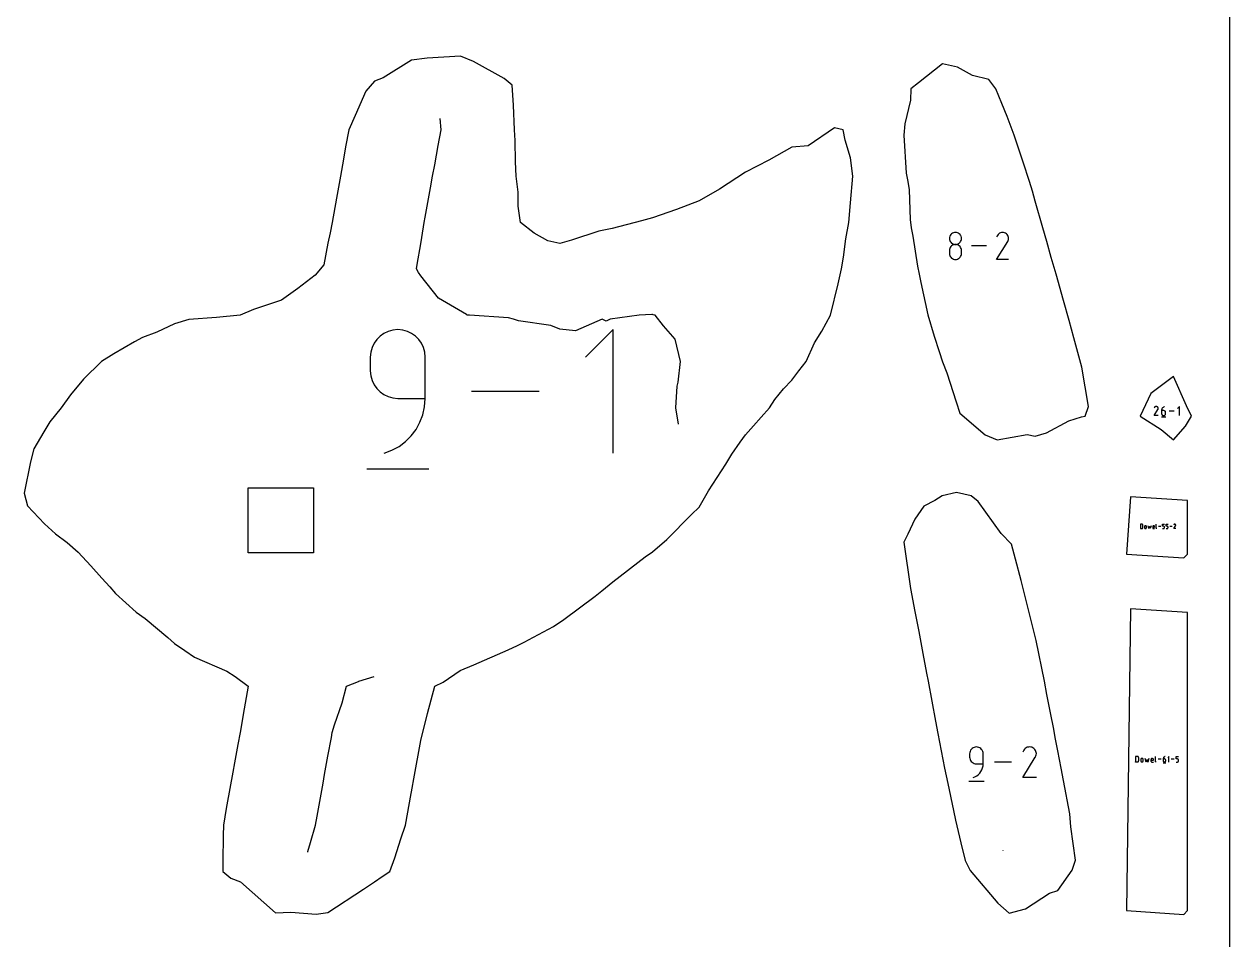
# Model space of a CAD drawing. Extents: x 0 to 12, y 0 to 12.
# Drawn here: x 9.042 to 12, y 7.379 to 9.626 of the extents above; entities that cross this region are included whole.
import ezdxf

# ---------------------------------------------------------------- set-up
doc = ezdxf.new("R2010")
doc.units = 0

msp = doc.modelspace()

# ---------------------------------------------------------------- linework, layer by layer
at = {"layer": 'annotation', "color": 1}
for p, q in [((10.064823, 9.367022), (10.062939, 9.394598)), ((10.057918, 9.328768), (10.064823, 9.367022)), ((10.049285, 9.280966), (10.057918, 9.328768)), ((10.04428, 9.253243), (10.049285, 9.280966)), ((10.039133, 9.224708), (10.04428, 9.253243)), ((10.026106, 9.15251), (10.039133, 9.224708)), ((10.023752, 9.13946), (10.026106, 9.15251)), ((10.015126, 9.087072), (10.022144, 9.129115)), ((10.022144, 9.129115), (10.023752, 9.13946)), ((11.317246, 9.111668), (11.315466, 9.10989)), ((11.319306, 9.113125), (11.317246, 9.111668)), ((11.321605, 9.114217), (11.319306, 9.113125)), ((11.3241, 9.114904), (11.321605, 9.114217)), ((11.326749, 9.115142), (11.3241, 9.114904)), ((11.329399, 9.114904), (11.326749, 9.115142)), ((11.326749, 9.115142), (11.326749, 9.115142)), ((11.331894, 9.114217), (11.329399, 9.114904)), ((11.334193, 9.113125), (11.331894, 9.114217)), ((11.336253, 9.111668), (11.334193, 9.113125)), ((11.338032, 9.10989), (11.336253, 9.111668)), ((11.433054, 9.111835), (11.431209, 9.110015)), ((11.43515, 9.11328), (11.433054, 9.111835)), ((11.437441, 9.114337), (11.43515, 9.11328)), ((11.439872, 9.114988), (11.437441, 9.114337)), ((11.442385, 9.115222), (11.439872, 9.114988)), ((11.444924, 9.115022), (11.442385, 9.115222)), ((11.447434, 9.114374), (11.444924, 9.115022)), ((11.449859, 9.113264), (11.447434, 9.114374)), ((11.452027, 9.111724), (11.449859, 9.113264)), ((11.449859, 9.113264), (11.449859, 9.113264)), ((11.45384, 9.109877), (11.452027, 9.111724)), ((10.006679, 9.036138), (10.015126, 9.087072)), ((11.31223, 9.103048), (11.311992, 9.100406)), ((11.311992, 9.100406), (11.311992, 9.100406)), ((11.311992, 9.100406), (11.31223, 9.097751)), ((11.312917, 9.105538), (11.31223, 9.103048)), ((11.31223, 9.097751), (11.312917, 9.095251)), ((11.314009, 9.107833), (11.312917, 9.105538)), ((11.312917, 9.095251), (11.31401, 9.092949)), ((11.315466, 9.10989), (11.314009, 9.107833)), ((11.31401, 9.092949), (11.315468, 9.090887)), ((11.317246, 9.08215), (11.315466, 9.080369)), ((11.315468, 9.090887), (11.317248, 9.089105)), ((11.319306, 9.083609), (11.317246, 9.08215)), ((11.317248, 9.089105), (11.319308, 9.087646)), ((11.321605, 9.084702), (11.319306, 9.083609)), ((11.319308, 9.087646), (11.321606, 9.086553)), ((11.3241, 9.085389), (11.321605, 9.084702)), ((11.321606, 9.086553), (11.324101, 9.085866)), ((11.326749, 9.085627), (11.3241, 9.085389)), ((11.324101, 9.085866), (11.326749, 9.085627)), ((11.326749, 9.085627), (11.329398, 9.085866)), ((11.329399, 9.085389), (11.326749, 9.085627)), ((11.326749, 9.085627), (11.326749, 9.085627)), ((11.326749, 9.085627), (11.326749, 9.085627)), ((11.329398, 9.085866), (11.331893, 9.086553)), ((11.331894, 9.084703), (11.329399, 9.085389)), ((11.331893, 9.086553), (11.334191, 9.087646)), ((11.334193, 9.083609), (11.331894, 9.084703)), ((11.334191, 9.087646), (11.336251, 9.089105)), ((11.336253, 9.082151), (11.334193, 9.083609)), ((11.336251, 9.089105), (11.338031, 9.090887)), ((11.338032, 9.080371), (11.336253, 9.082151)), ((11.338031, 9.090887), (11.339489, 9.092949)), ((11.33949, 9.107833), (11.338032, 9.10989)), ((11.339489, 9.092949), (11.340582, 9.095251)), ((11.340582, 9.105538), (11.33949, 9.107833)), ((11.341269, 9.103048), (11.340582, 9.105538)), ((11.340582, 9.095251), (11.341269, 9.097751)), ((11.341507, 9.100406), (11.341269, 9.103048)), ((11.341269, 9.097751), (11.341507, 9.100406)), ((11.341507, 9.100406), (11.341507, 9.100406)), ((11.402771, 9.081995), (11.366434, 9.081995)), ((11.427691, 9.048767), (11.454964, 9.092672)), ((11.429671, 9.107834), (11.427733, 9.104116)), ((11.431209, 9.110015), (11.429671, 9.107834)), ((11.455282, 9.107777), (11.45384, 9.109877)), ((11.454964, 9.092672), (11.454997, 9.092712)), ((11.454964, 9.092672), (11.454964, 9.092672)), ((11.454997, 9.092712), (11.455028, 9.092753)), ((11.455028, 9.092753), (11.455058, 9.092794)), ((11.455058, 9.092794), (11.455087, 9.092837)), ((11.455087, 9.092837), (11.455116, 9.092881)), ((11.455116, 9.092881), (11.455144, 9.092926)), ((11.455144, 9.092926), (11.455171, 9.092974)), ((11.455171, 9.092974), (11.455199, 9.093024)), ((11.455199, 9.093024), (11.455227, 9.093076)), ((11.455227, 9.093076), (11.456353, 9.095494)), ((11.455227, 9.093076), (11.455227, 9.093076)), ((11.456336, 9.105484), (11.455282, 9.107777)), ((11.456986, 9.103052), (11.456336, 9.105484)), ((11.456353, 9.095494), (11.45701, 9.098)), ((11.457216, 9.100538), (11.456986, 9.103052)), ((11.45701, 9.098), (11.457216, 9.100538)), ((11.31223, 9.073507), (11.311992, 9.070853)), ((11.311992, 9.070853), (11.311992, 9.063502)), ((11.311992, 9.063502), (11.311992, 9.063502)), ((11.311992, 9.063502), (11.31223, 9.060848)), ((11.312917, 9.076005), (11.31223, 9.073507)), ((11.31223, 9.060848), (11.312917, 9.058353)), ((11.314009, 9.078307), (11.312917, 9.076005)), ((11.312917, 9.058353), (11.31401, 9.056056)), ((11.315466, 9.080369), (11.314009, 9.078307)), ((11.31401, 9.056056), (11.315468, 9.054)), ((11.315468, 9.054), (11.317248, 9.052225)), ((11.317248, 9.052225), (11.319308, 9.050773)), ((11.334191, 9.050773), (11.336251, 9.052225)), ((11.336251, 9.052225), (11.338031, 9.054)), ((11.338031, 9.054), (11.339489, 9.056056)), ((11.33949, 9.078308), (11.338032, 9.080371)), ((11.339489, 9.056056), (11.340582, 9.058353)), ((11.340582, 9.076007), (11.33949, 9.078308)), ((11.341269, 9.073508), (11.340582, 9.076007)), ((11.340582, 9.058353), (11.341269, 9.060848)), ((11.341507, 9.070853), (11.341269, 9.073508)), ((11.341269, 9.060848), (11.341507, 9.063502)), ((11.341507, 9.063502), (11.341507, 9.070853)), ((11.341507, 9.070853), (11.341507, 9.070853)), ((10.004884, 9.02568), (10.006679, 9.036138)), ((10.00985, 9.017121), (10.004884, 9.02568)), ((11.319308, 9.050773), (11.321606, 9.049685)), ((11.321606, 9.049685), (11.324101, 9.049002)), ((11.324101, 9.049002), (11.326749, 9.048765)), ((11.326749, 9.048765), (11.329398, 9.049002)), ((11.326749, 9.048765), (11.326749, 9.048765)), ((11.329398, 9.049002), (11.331893, 9.049685)), ((11.331893, 9.049685), (11.334191, 9.050773)), ((11.457206, 9.048767), (11.427691, 9.048767)), ((10.015128, 9.008631), (10.00985, 9.017121)), ((10.058421, 8.954049), (10.015128, 9.008631)), ((10.12745, 8.913443), (10.058421, 8.954049)), ((10.128908, 8.912361), (10.12745, 8.913443)), ((10.129701, 8.912283), (10.128908, 8.912361)), ((10.134408, 8.9119), (10.129701, 8.912283)), ((10.230631, 8.90518), (10.134408, 8.9119)), ((10.242688, 8.902271), (10.230631, 8.90518)), ((10.55097, 8.911903), (10.479584, 8.902565)), ((10.582387, 8.913297), (10.55097, 8.911903)), ((10.584029, 8.913286), (10.582387, 8.913297)), ((10.585513, 8.913147), (10.584029, 8.913286)), ((10.590383, 8.911903), (10.585513, 8.913147)), ((10.610283, 8.885647), (10.590383, 8.911903)), ((9.946705, 8.875435), (9.935318, 8.872299)), ((9.958795, 8.876523), (9.946705, 8.875435)), ((9.97091, 8.875435), (9.958795, 8.876523)), ((9.958795, 8.876523), (9.958795, 8.876523)), ((9.982309, 8.872299), (9.97091, 8.875435)), ((10.255155, 8.898324), (10.242688, 8.902271)), ((10.334005, 8.88686), (10.255155, 8.898324)), ((10.356467, 8.877968), (10.334005, 8.88686)), ((10.394718, 8.873653), (10.356467, 8.877968)), ((10.460368, 8.902022), (10.394718, 8.873653)), ((10.48699, 8.876523), (10.419554, 8.809067)), ((10.470249, 8.897356), (10.460368, 8.902022)), ((10.479584, 8.902565), (10.470249, 8.897356)), ((10.48699, 8.57318), (10.48699, 8.876523)), ((10.639057, 8.853151), (10.610283, 8.885647)), ((9.907299, 8.852517), (9.900646, 8.843101)), ((9.915423, 8.860649), (9.907299, 8.852517)), ((9.924827, 8.867307), (9.915423, 8.860649)), ((9.935318, 8.872299), (9.924827, 8.867307)), ((9.992804, 8.867307), (9.982309, 8.872299)), ((10.002205, 8.860649), (9.992804, 8.867307)), ((10.010322, 8.852517), (10.002205, 8.860649)), ((10.016965, 8.843101), (10.010322, 8.852517)), ((10.651976, 8.79812), (10.639057, 8.853151)), ((9.892521, 8.821185), (9.891434, 8.809067)), ((9.895656, 8.832594), (9.892521, 8.821185)), ((9.900646, 8.843101), (9.895656, 8.832594)), ((10.021944, 8.832594), (10.016965, 8.843101)), ((10.025071, 8.821185), (10.021944, 8.832594)), ((10.026155, 8.809067), (10.025071, 8.821185)), ((9.891434, 8.809067), (9.891434, 8.775339)), ((10.026155, 8.707902), (10.026155, 8.809067)), ((10.026155, 8.809067), (10.026155, 8.809067)), ((10.646973, 8.747286), (10.651976, 8.79812)), ((9.891434, 8.775339), (9.891434, 8.775339)), ((9.891434, 8.775339), (9.892521, 8.763221)), ((9.892521, 8.763221), (9.895656, 8.751814)), ((9.895656, 8.751814), (9.900646, 8.741309)), ((9.900646, 8.741309), (9.907299, 8.731897)), ((9.907299, 8.731897), (9.915423, 8.723767)), ((10.640819, 8.68434), (10.644505, 8.737645)), ((10.644505, 8.737645), (10.646973, 8.747286)), ((9.915423, 8.723767), (9.924827, 8.717113)), ((9.924827, 8.717113), (9.935318, 8.712123)), ((9.935318, 8.712123), (9.946705, 8.708989)), ((9.946705, 8.708989), (9.958795, 8.707902)), ((9.958795, 8.707902), (10.026155, 8.707902)), ((10.024664, 8.687449), (10.026155, 8.707902)), ((10.305819, 8.724851), (10.139957, 8.724851)), ((10.013281, 8.649174), (10.020312, 8.667791)), ((10.020312, 8.667791), (10.024664, 8.687449)), ((10.647394, 8.644827), (10.640819, 8.68434)), ((11.81411, 8.665469), (11.823314, 8.680287)), ((11.814778, 8.685404), (11.814124, 8.684149)), ((11.815297, 8.68614), (11.814778, 8.685404)), ((11.81592, 8.686754), (11.815297, 8.68614)), ((11.816627, 8.687242), (11.81592, 8.686754)), ((11.817401, 8.687598), (11.816627, 8.687242)), ((11.818221, 8.687818), (11.817401, 8.687598)), ((11.819069, 8.687897), (11.818221, 8.687818)), ((11.819926, 8.687829), (11.819069, 8.687897)), ((11.820773, 8.687611), (11.819926, 8.687829)), ((11.821591, 8.687236), (11.820773, 8.687611)), ((11.822323, 8.686717), (11.821591, 8.687236)), ((11.821591, 8.687236), (11.821591, 8.687236)), ((11.822935, 8.686093), (11.822323, 8.686717)), ((11.823422, 8.685385), (11.822935, 8.686093)), ((11.823314, 8.680287), (11.823325, 8.6803)), ((11.823314, 8.680287), (11.823314, 8.680287)), ((11.823325, 8.6803), (11.823336, 8.680314)), ((11.823336, 8.680314), (11.823346, 8.680328)), ((11.823346, 8.680328), (11.823356, 8.680342)), ((11.823356, 8.680342), (11.823366, 8.680357)), ((11.823366, 8.680357), (11.823375, 8.680372)), ((11.823375, 8.680372), (11.823384, 8.680389)), ((11.823384, 8.680389), (11.823394, 8.680405)), ((11.823394, 8.680405), (11.823403, 8.680423)), ((11.823403, 8.680423), (11.823783, 8.681239)), ((11.823403, 8.680423), (11.823403, 8.680423)), ((11.823777, 8.68461), (11.823422, 8.685385)), ((11.823997, 8.68379), (11.823777, 8.68461)), ((11.823783, 8.681239), (11.824005, 8.682085)), ((11.824074, 8.682941), (11.823997, 8.68379)), ((11.824005, 8.682085), (11.824074, 8.682941)), ((11.832593, 8.679426), (11.832483, 8.67791)), ((11.832483, 8.67791), (11.832483, 8.670456)), ((11.837464, 8.67791), (11.832483, 8.67791)), ((11.832483, 8.670456), (11.832483, 8.670456)), ((11.832483, 8.670456), (11.832564, 8.66956)), ((11.832564, 8.66956), (11.832795, 8.668716)), ((11.832915, 8.680882), (11.832593, 8.679426)), ((11.832795, 8.668716), (11.833164, 8.667939)), ((11.833435, 8.682261), (11.832915, 8.680882)), ((11.833164, 8.667939), (11.833656, 8.667244)), ((11.83414, 8.683545), (11.833435, 8.682261)), ((11.833656, 8.667244), (11.834257, 8.666643)), ((11.835016, 8.684715), (11.83414, 8.683545)), ((11.834257, 8.666643), (11.834952, 8.66615)), ((11.83605, 8.685753), (11.835016, 8.684715)), ((11.837228, 8.686642), (11.83605, 8.685753)), ((11.838538, 8.687362), (11.837228, 8.686642)), ((11.838359, 8.67783), (11.837464, 8.67791)), ((11.839202, 8.677599), (11.838359, 8.67783)), ((11.839964, 8.687897), (11.838538, 8.687362)), ((11.839978, 8.677232), (11.839202, 8.677599)), ((11.839964, 8.687897), (11.839964, 8.687897)), ((11.840673, 8.676742), (11.839978, 8.677232)), ((11.839978, 8.66615), (11.840673, 8.666643)), ((11.841273, 8.676143), (11.840673, 8.676742)), ((11.840673, 8.666643), (11.841273, 8.667244)), ((11.841764, 8.675449), (11.841273, 8.676143)), ((11.841273, 8.667244), (11.841764, 8.667939)), ((11.842133, 8.674674), (11.841764, 8.675449)), ((11.841764, 8.667939), (11.842133, 8.668716)), ((11.842364, 8.673832), (11.842133, 8.674674)), ((11.842133, 8.668716), (11.842364, 8.66956)), ((11.842444, 8.672937), (11.842364, 8.673832)), ((11.842364, 8.66956), (11.842444, 8.670456)), ((11.842444, 8.670456), (11.842444, 8.672937)), ((11.842444, 8.672937), (11.842444, 8.672937)), ((11.86312, 8.676683), (11.850857, 8.676683)), ((11.876515, 8.687897), (11.871529, 8.68291)), ((11.876515, 8.665469), (11.876515, 8.687897)), ((10.003755, 8.631845), (10.013281, 8.649174)), ((11.824071, 8.665469), (11.81411, 8.665469)), ((11.831859, 8.662666), (11.843073, 8.662666)), ((11.834952, 8.66615), (11.835728, 8.665782)), ((11.835728, 8.665782), (11.83657, 8.66555)), ((11.83657, 8.66555), (11.837464, 8.665469)), ((11.837464, 8.665469), (11.838359, 8.66555)), ((11.837464, 8.665469), (11.837464, 8.665469)), ((11.838359, 8.66555), (11.839202, 8.665782)), ((11.839202, 8.665782), (11.839978, 8.66615)), ((9.977947, 8.602042), (9.991916, 8.616052)), ((9.991916, 8.616052), (10.003755, 8.631845)), ((9.925086, 8.57318), (9.944349, 8.580359)), ((9.944349, 8.580359), (9.96203, 8.590061)), ((9.96203, 8.590061), (9.977947, 8.602042)), ((9.925086, 8.57318), (9.925086, 8.57318)), ((9.883016, 8.535262), (10.034687, 8.535262)), ((11.784036, 8.399025), (11.780433, 8.399025)), ((11.780433, 8.399025), (11.780433, 8.388224)), ((11.780433, 8.388231), (11.784036, 8.388231)), ((11.780433, 8.388224), (11.780433, 8.388231)), ((11.784465, 8.398986), (11.784036, 8.399025)), ((11.784036, 8.388231), (11.784465, 8.388269)), ((11.784036, 8.388231), (11.784036, 8.388231)), ((11.78487, 8.398874), (11.784465, 8.398986)), ((11.784465, 8.388269), (11.78487, 8.388381)), ((11.785243, 8.398697), (11.78487, 8.398874)), ((11.78487, 8.388381), (11.785243, 8.388559)), ((11.785577, 8.39846), (11.785243, 8.398697)), ((11.785243, 8.388559), (11.785577, 8.388795)), ((11.785866, 8.39817), (11.785577, 8.39846)), ((11.785577, 8.388795), (11.785866, 8.389085)), ((11.786103, 8.397835), (11.785866, 8.39817)), ((11.785866, 8.389085), (11.786103, 8.38942)), ((11.78628, 8.397461), (11.786103, 8.397835)), ((11.786103, 8.38942), (11.78628, 8.389794)), ((11.786392, 8.397054), (11.78628, 8.397461)), ((11.78628, 8.389794), (11.786392, 8.3902)), ((11.786431, 8.396623), (11.786392, 8.397054)), ((11.786392, 8.3902), (11.786431, 8.390632)), ((11.786431, 8.390632), (11.786431, 8.396623)), ((11.786431, 8.396623), (11.786431, 8.396623)), ((11.79052, 8.393452), (11.790481, 8.393021)), ((11.790481, 8.393021), (11.790481, 8.390626)), ((11.790481, 8.390626), (11.790481, 8.390626)), ((11.790481, 8.390626), (11.79052, 8.390194)), ((11.790631, 8.393858), (11.79052, 8.393452)), ((11.79052, 8.390194), (11.790631, 8.389788)), ((11.790809, 8.394231), (11.790631, 8.393858)), ((11.790631, 8.389788), (11.790809, 8.389414)), ((11.791046, 8.394565), (11.790809, 8.394231)), ((11.790809, 8.389414), (11.791046, 8.389079)), ((11.791335, 8.394854), (11.791046, 8.394565)), ((11.791046, 8.389079), (11.791335, 8.388789)), ((11.791671, 8.39509), (11.791335, 8.394854)), ((11.791335, 8.388789), (11.791671, 8.388552)), ((11.792045, 8.395266), (11.791671, 8.39509)), ((11.791671, 8.388552), (11.792045, 8.388374)), ((11.792451, 8.395377), (11.792045, 8.395266)), ((11.792045, 8.388374), (11.792451, 8.388263)), ((11.792883, 8.395416), (11.792451, 8.395377)), ((11.792451, 8.388263), (11.792883, 8.388224)), ((11.793314, 8.395377), (11.792883, 8.395416)), ((11.792883, 8.395416), (11.792883, 8.395416)), ((11.792883, 8.388224), (11.793314, 8.388263)), ((11.792883, 8.388224), (11.792883, 8.388224)), ((11.79372, 8.395266), (11.793314, 8.395377)), ((11.793314, 8.388263), (11.79372, 8.388374)), ((11.794094, 8.39509), (11.79372, 8.395266)), ((11.79372, 8.388374), (11.794094, 8.388552)), ((11.794429, 8.394854), (11.794094, 8.39509)), ((11.794094, 8.388552), (11.79443, 8.388789)), ((11.794719, 8.394565), (11.794429, 8.394854)), ((11.79443, 8.388789), (11.794719, 8.389079)), ((11.794956, 8.394231), (11.794719, 8.394565)), ((11.794719, 8.389079), (11.794956, 8.389414)), ((11.795134, 8.393858), (11.794956, 8.394231)), ((11.794956, 8.389414), (11.795134, 8.389788)), ((11.795245, 8.393452), (11.795134, 8.393858)), ((11.795134, 8.389788), (11.795245, 8.390194)), ((11.795284, 8.393021), (11.795245, 8.393452)), ((11.795245, 8.390194), (11.795284, 8.390626)), ((11.795284, 8.390626), (11.795284, 8.393021)), ((11.795284, 8.393021), (11.795284, 8.393021)), ((11.801139, 8.388224), (11.799334, 8.395416)), ((11.802937, 8.393021), (11.801139, 8.388224)), ((11.804735, 8.388224), (11.802937, 8.393021)), ((11.806539, 8.395416), (11.804735, 8.388224)), ((11.810629, 8.39346), (11.81059, 8.39303)), ((11.81059, 8.39303), (11.81059, 8.390031)), ((11.81059, 8.391826), (11.815387, 8.391826)), ((11.81059, 8.390031), (11.81059, 8.390031)), ((11.81059, 8.390031), (11.810619, 8.389706)), ((11.810619, 8.389706), (11.810703, 8.3894)), ((11.81074, 8.393866), (11.810629, 8.39346)), ((11.810703, 8.3894), (11.810836, 8.389118)), ((11.810918, 8.394239), (11.81074, 8.393866)), ((11.810836, 8.389118), (11.811014, 8.388866)), ((11.811155, 8.394574), (11.810918, 8.394239)), ((11.811014, 8.388866), (11.811231, 8.388648)), ((11.811444, 8.394864), (11.811155, 8.394574)), ((11.811231, 8.388648), (11.811482, 8.38847)), ((11.811779, 8.3951), (11.811444, 8.394864)), ((11.811482, 8.38847), (11.811763, 8.388336)), ((11.811763, 8.388336), (11.812067, 8.388253)), ((11.812153, 8.395278), (11.811779, 8.3951)), ((11.812067, 8.388253), (11.812391, 8.388223)), ((11.812558, 8.39539), (11.812153, 8.395278)), ((11.812391, 8.388223), (11.815386, 8.388223)), ((11.812989, 8.395428), (11.812558, 8.39539)), ((11.81342, 8.39539), (11.812989, 8.395428)), ((11.812989, 8.395428), (11.812989, 8.395428)), ((11.813826, 8.395278), (11.81342, 8.39539)), ((11.8142, 8.3951), (11.813826, 8.395278)), ((11.814534, 8.394864), (11.8142, 8.3951)), ((11.814823, 8.394574), (11.814534, 8.394864)), ((11.81506, 8.394239), (11.814823, 8.394574)), ((11.815237, 8.393866), (11.81506, 8.394239)), ((11.815348, 8.39346), (11.815237, 8.393866)), ((11.815387, 8.39303), (11.815348, 8.39346)), ((11.815387, 8.391826), (11.815387, 8.39303)), ((11.815387, 8.39303), (11.815387, 8.39303)), ((11.819437, 8.38943), (11.819437, 8.399033)), ((11.819457, 8.389212), (11.819437, 8.38943)), ((11.819512, 8.389007), (11.819457, 8.389212)), ((11.819602, 8.388819), (11.819512, 8.389007)), ((11.81972, 8.38865), (11.819602, 8.388819)), ((11.819866, 8.388505), (11.81972, 8.38865)), ((11.820034, 8.388386), (11.819866, 8.388505)), ((11.820223, 8.388297), (11.820034, 8.388386)), ((11.820427, 8.388241), (11.820223, 8.388297)), ((11.820645, 8.388222), (11.820427, 8.388241)), ((11.820645, 8.388222), (11.820645, 8.388222)), ((11.830602, 8.393624), (11.824697, 8.393624)), ((11.834652, 8.394215), (11.834652, 8.399025)), ((11.834652, 8.399025), (11.839449, 8.399025)), ((11.83705, 8.394215), (11.834652, 8.394215)), ((11.834652, 8.388224), (11.83705, 8.388224)), ((11.837481, 8.394176), (11.83705, 8.394215)), ((11.83705, 8.388224), (11.837481, 8.388262)), ((11.83705, 8.388224), (11.83705, 8.388224)), ((11.837887, 8.394065), (11.837481, 8.394176)), ((11.837481, 8.388262), (11.837886, 8.388374)), ((11.837886, 8.388374), (11.83826, 8.388552)), ((11.83826, 8.393889), (11.837887, 8.394065)), ((11.838595, 8.393653), (11.83826, 8.393889)), ((11.83826, 8.388552), (11.838595, 8.388789)), ((11.838884, 8.393364), (11.838595, 8.393653)), ((11.838595, 8.388789), (11.838884, 8.389078)), ((11.839121, 8.39303), (11.838884, 8.393364)), ((11.838884, 8.389078), (11.839121, 8.389413)), ((11.839299, 8.392657), (11.839121, 8.39303)), ((11.839121, 8.389413), (11.839299, 8.389787)), ((11.83941, 8.392251), (11.839299, 8.392657)), ((11.839299, 8.389787), (11.83941, 8.390194)), ((11.839449, 8.39182), (11.83941, 8.392251)), ((11.83941, 8.390194), (11.839449, 8.390625)), ((11.839449, 8.390625), (11.839449, 8.39182)), ((11.839449, 8.39182), (11.839449, 8.39182)), ((11.843499, 8.394215), (11.843499, 8.399025)), ((11.843499, 8.399025), (11.848296, 8.399025)), ((11.845898, 8.394215), (11.843499, 8.394215)), ((11.843499, 8.388224), (11.845898, 8.388224)), ((11.846328, 8.394176), (11.845898, 8.394215)), ((11.845898, 8.388224), (11.846328, 8.388262)), ((11.845898, 8.388224), (11.845898, 8.388224)), ((11.846734, 8.394065), (11.846328, 8.394176)), ((11.846328, 8.388262), (11.846734, 8.388374)), ((11.847108, 8.393889), (11.846734, 8.394065)), ((11.846734, 8.388374), (11.847107, 8.388552)), ((11.847107, 8.388552), (11.847442, 8.388789)), ((11.847442, 8.393653), (11.847108, 8.393889)), ((11.847732, 8.393364), (11.847442, 8.393653)), ((11.847442, 8.388789), (11.847731, 8.389078)), ((11.847731, 8.389078), (11.847968, 8.389413)), ((11.847968, 8.39303), (11.847732, 8.393364)), ((11.848146, 8.392657), (11.847968, 8.39303)), ((11.847968, 8.389413), (11.848146, 8.389787)), ((11.848258, 8.392251), (11.848146, 8.392657)), ((11.848146, 8.389787), (11.848258, 8.390194)), ((11.848296, 8.39182), (11.848258, 8.392251)), ((11.848258, 8.390194), (11.848296, 8.390625)), ((11.848296, 8.390625), (11.848296, 8.39182)), ((11.848296, 8.39182), (11.848296, 8.39182)), ((11.858254, 8.393624), (11.852348, 8.393624)), ((11.862304, 8.388224), (11.866736, 8.39536)), ((11.867101, 8.388224), (11.862304, 8.388224)), ((11.862626, 8.397824), (11.862311, 8.39722)), ((11.862875, 8.398178), (11.862626, 8.397824)), ((11.863175, 8.398474), (11.862875, 8.398178)), ((11.863516, 8.398709), (11.863175, 8.398474)), ((11.863888, 8.398881), (11.863516, 8.398709)), ((11.864283, 8.398987), (11.863888, 8.398881)), ((11.864692, 8.399025), (11.864283, 8.398987)), ((11.865105, 8.398992), (11.864692, 8.399025)), ((11.865513, 8.398887), (11.865105, 8.398992)), ((11.865907, 8.398706), (11.865513, 8.398887)), ((11.866259, 8.398456), (11.865907, 8.398706)), ((11.865907, 8.398706), (11.865907, 8.398706)), ((11.866554, 8.398156), (11.866259, 8.398456)), ((11.866788, 8.397815), (11.866554, 8.398156)), ((11.866736, 8.39536), (11.866742, 8.395366)), ((11.866736, 8.39536), (11.866736, 8.39536)), ((11.866742, 8.395366), (11.866747, 8.395373)), ((11.866747, 8.395373), (11.866752, 8.39538)), ((11.866752, 8.39538), (11.866756, 8.395386)), ((11.866756, 8.395386), (11.866761, 8.395394)), ((11.866761, 8.395394), (11.866766, 8.395401)), ((11.866766, 8.395401), (11.86677, 8.395409)), ((11.86677, 8.395409), (11.866775, 8.395417)), ((11.866775, 8.395417), (11.866779, 8.395425)), ((11.866779, 8.395425), (11.866962, 8.395818)), ((11.866779, 8.395425), (11.866779, 8.395425)), ((11.866959, 8.397442), (11.866788, 8.397815)), ((11.867065, 8.397047), (11.866959, 8.397442)), ((11.866962, 8.395818), (11.867069, 8.396226)), ((11.867102, 8.396638), (11.867065, 8.397047)), ((11.867069, 8.396226), (11.867102, 8.396638)), ((9.863172, 8.013761), (9.900821, 8.02523)), ((9.822758, 7.96098), (9.833331, 8.00166)), ((9.833331, 8.00166), (9.862413, 8.013191)), ((9.862413, 8.013191), (9.863172, 8.013761)), ((9.80349, 7.906285), (9.822758, 7.96098)), ((9.798086, 7.887879), (9.80349, 7.906285)), ((9.787566, 7.829596), (9.795876, 7.87562)), ((9.795876, 7.87562), (9.798086, 7.887879)), ((11.361895, 7.838736), (11.361627, 7.835744)), ((11.362669, 7.841552), (11.361895, 7.838736)), ((11.363901, 7.844145), (11.362669, 7.841552)), ((11.365543, 7.846469), (11.363901, 7.844145)), ((11.367548, 7.848477), (11.365543, 7.846469)), ((11.369869, 7.85012), (11.367548, 7.848477)), ((11.372459, 7.851352), (11.369869, 7.85012)), ((11.37527, 7.852126), (11.372459, 7.851352)), ((11.378254, 7.852395), (11.37527, 7.852126)), ((11.381244, 7.852126), (11.378254, 7.852395)), ((11.378254, 7.852395), (11.378254, 7.852395)), ((11.384058, 7.851352), (11.381244, 7.852126)), ((11.386649, 7.85012), (11.384058, 7.851352)), ((11.388969, 7.848477), (11.386649, 7.85012)), ((11.390972, 7.846469), (11.388969, 7.848477)), ((11.392612, 7.844145), (11.390972, 7.846469)), ((11.393841, 7.841552), (11.392612, 7.844145)), ((11.394613, 7.838736), (11.393841, 7.841552)), ((11.394881, 7.835744), (11.394613, 7.838736)), ((11.494219, 7.844069), (11.492036, 7.839881)), ((11.495952, 7.846526), (11.494219, 7.844069)), ((11.498031, 7.848577), (11.495952, 7.846526)), ((11.500393, 7.850206), (11.498031, 7.848577)), ((11.502974, 7.851396), (11.500393, 7.850206)), ((11.505712, 7.85213), (11.502974, 7.851396)), ((11.508543, 7.852393), (11.505712, 7.85213)), ((11.511405, 7.852168), (11.508543, 7.852393)), ((11.514233, 7.851438), (11.511405, 7.852168)), ((11.516965, 7.850187), (11.514233, 7.851438)), ((11.519408, 7.848453), (11.516965, 7.850187)), ((11.516965, 7.850187), (11.516965, 7.850187)), ((11.521451, 7.846371), (11.519408, 7.848453)), ((11.523075, 7.844006), (11.521451, 7.846371)), ((11.524262, 7.841421), (11.523075, 7.844006)), ((11.524995, 7.838681), (11.524262, 7.841421)), ((11.525254, 7.83585), (11.524995, 7.838681)), ((9.779407, 7.784388), (9.787566, 7.829596)), ((11.361627, 7.835744), (11.361627, 7.827419)), ((11.361627, 7.827419), (11.361627, 7.827419)), ((11.361627, 7.827419), (11.361895, 7.824428)), ((11.361895, 7.824428), (11.362669, 7.821612)), ((11.362669, 7.821612), (11.363901, 7.819019)), ((11.363901, 7.819019), (11.365543, 7.816696)), ((11.365543, 7.816696), (11.367548, 7.81469)), ((11.367548, 7.81469), (11.369869, 7.813047)), ((11.369869, 7.813047), (11.372459, 7.811815)), ((11.372459, 7.811815), (11.37527, 7.811042)), ((11.37527, 7.811042), (11.378254, 7.810773)), ((11.378254, 7.810773), (11.394881, 7.810773)), ((11.394513, 7.805725), (11.394881, 7.810773)), ((11.394881, 7.810773), (11.394881, 7.835744)), ((11.394881, 7.835744), (11.394881, 7.835744)), ((11.463912, 7.814957), (11.422971, 7.814957)), ((11.491989, 7.777519), (11.522717, 7.826987)), ((11.522717, 7.826987), (11.522753, 7.827032)), ((11.522717, 7.826987), (11.522717, 7.826987)), ((11.522753, 7.827032), (11.522789, 7.827078)), ((11.522789, 7.827078), (11.522823, 7.827124)), ((11.522823, 7.827124), (11.522855, 7.827172)), ((11.522855, 7.827172), (11.522888, 7.827222)), ((11.522888, 7.827222), (11.522919, 7.827273)), ((11.522919, 7.827273), (11.52295, 7.827326)), ((11.52295, 7.827326), (11.522981, 7.827383)), ((11.522981, 7.827383), (11.523012, 7.827442)), ((11.523012, 7.827442), (11.524281, 7.830166)), ((11.523012, 7.827442), (11.523012, 7.827442)), ((11.524281, 7.830166), (11.525022, 7.83299)), ((11.525022, 7.83299), (11.525254, 7.83585)), ((11.773257, 7.828891), (11.768754, 7.828891)), ((11.768754, 7.828891), (11.768754, 7.81539)), ((11.768754, 7.815398), (11.773257, 7.815398)), ((11.768754, 7.81539), (11.768754, 7.815398)), ((11.773794, 7.828843), (11.773257, 7.828891)), ((11.773257, 7.815398), (11.773794, 7.815446)), ((11.773257, 7.815398), (11.773257, 7.815398)), ((11.774299, 7.828703), (11.773794, 7.828843)), ((11.773794, 7.815446), (11.774299, 7.815586)), ((11.774766, 7.828481), (11.774299, 7.828703)), ((11.774299, 7.815586), (11.774766, 7.815808)), ((11.775184, 7.828184), (11.774766, 7.828481)), ((11.774766, 7.815808), (11.775184, 7.816104)), ((11.775545, 7.827823), (11.775184, 7.828184)), ((11.775184, 7.816104), (11.775545, 7.816466)), ((11.775841, 7.827403), (11.775545, 7.827823)), ((11.775545, 7.816466), (11.775841, 7.816885)), ((11.776063, 7.826936), (11.775841, 7.827403)), ((11.775841, 7.816885), (11.776063, 7.817353)), ((11.776202, 7.826428), (11.776063, 7.826936)), ((11.776063, 7.817353), (11.776202, 7.81786)), ((11.776251, 7.825889), (11.776202, 7.826428)), ((11.776202, 7.81786), (11.776251, 7.8184)), ((11.776251, 7.8184), (11.776251, 7.825889)), ((11.776251, 7.825889), (11.776251, 7.825889)), ((11.781362, 7.821925), (11.781313, 7.821386)), ((11.781313, 7.821386), (11.781313, 7.818392)), ((11.781313, 7.818392), (11.781313, 7.818392)), ((11.781313, 7.818392), (11.781362, 7.817853)), ((11.781501, 7.822432), (11.781362, 7.821925)), ((11.781362, 7.817853), (11.781501, 7.817345)), ((11.781723, 7.822899), (11.781501, 7.822432)), ((11.781501, 7.817345), (11.781723, 7.816877)), ((11.782019, 7.823316), (11.781723, 7.822899)), ((11.781723, 7.816877), (11.782019, 7.816458)), ((11.782381, 7.823677), (11.782019, 7.823316)), ((11.782019, 7.816458), (11.782381, 7.816096)), ((11.7828, 7.823972), (11.782381, 7.823677)), ((11.782381, 7.816096), (11.7828, 7.8158)), ((11.783268, 7.824193), (11.7828, 7.823972)), ((11.7828, 7.8158), (11.783268, 7.815578)), ((11.783776, 7.824332), (11.783268, 7.824193)), ((11.783268, 7.815578), (11.783776, 7.815438)), ((11.784316, 7.82438), (11.783776, 7.824332)), ((11.783776, 7.815438), (11.784316, 7.81539)), ((11.784855, 7.824332), (11.784316, 7.82438)), ((11.784316, 7.82438), (11.784316, 7.82438)), ((11.784316, 7.81539), (11.784855, 7.815438)), ((11.784316, 7.81539), (11.784316, 7.81539)), ((11.785362, 7.824193), (11.784855, 7.824332)), ((11.784855, 7.815438), (11.785363, 7.815578)), ((11.78583, 7.823972), (11.785362, 7.824193)), ((11.785363, 7.815578), (11.78583, 7.8158)), ((11.786249, 7.823677), (11.78583, 7.823972)), ((11.78583, 7.8158), (11.786249, 7.816096)), ((11.786611, 7.823316), (11.786249, 7.823677)), ((11.786249, 7.816096), (11.786611, 7.816458)), ((11.786907, 7.822899), (11.786611, 7.823316)), ((11.786611, 7.816458), (11.786907, 7.816877)), ((11.787129, 7.822432), (11.786907, 7.822899)), ((11.786907, 7.816877), (11.787129, 7.817345)), ((11.787269, 7.821925), (11.787129, 7.822432)), ((11.787129, 7.817345), (11.787269, 7.817853)), ((11.787317, 7.821386), (11.787269, 7.821925)), ((11.787269, 7.817853), (11.787317, 7.818392)), ((11.787317, 7.818392), (11.787317, 7.821386)), ((11.787317, 7.821386), (11.787317, 7.821386)), ((11.794637, 7.81539), (11.79238, 7.82438)), ((11.796884, 7.821386), (11.794637, 7.81539)), ((11.799131, 7.81539), (11.796884, 7.821386)), ((11.801386, 7.82438), (11.799131, 7.81539)), ((11.806498, 7.821935), (11.80645, 7.821397)), ((11.80645, 7.821397), (11.80645, 7.817649)), ((11.80645, 7.819893), (11.812446, 7.819893)), ((11.80645, 7.817649), (11.80645, 7.817649)), ((11.80645, 7.817649), (11.806486, 7.817242)), ((11.806486, 7.817242), (11.806591, 7.816859)), ((11.806638, 7.822442), (11.806498, 7.821935)), ((11.806591, 7.816859), (11.806757, 7.816507)), ((11.80686, 7.822909), (11.806638, 7.822442)), ((11.806757, 7.816507), (11.806979, 7.816192)), ((11.807156, 7.823328), (11.80686, 7.822909)), ((11.806979, 7.816192), (11.807251, 7.81592)), ((11.807518, 7.823689), (11.807156, 7.823328)), ((11.807251, 7.81592), (11.807565, 7.815697)), ((11.807936, 7.823985), (11.807518, 7.823689)), ((11.807565, 7.815697), (11.807916, 7.81553)), ((11.807916, 7.81553), (11.808297, 7.815426)), ((11.808403, 7.824208), (11.807936, 7.823985)), ((11.808297, 7.815426), (11.808701, 7.815389)), ((11.80891, 7.824347), (11.808403, 7.824208)), ((11.808701, 7.815389), (11.812445, 7.815389)), ((11.809448, 7.824395), (11.80891, 7.824347)), ((11.809987, 7.824347), (11.809448, 7.824395)), ((11.809448, 7.824395), (11.809448, 7.824395)), ((11.810495, 7.824208), (11.809987, 7.824347)), ((11.810962, 7.823985), (11.810495, 7.824208)), ((11.81138, 7.823689), (11.810962, 7.823985)), ((11.811741, 7.823328), (11.81138, 7.823689)), ((11.812037, 7.822909), (11.811741, 7.823328)), ((11.812259, 7.822442), (11.812037, 7.822909)), ((11.812398, 7.821935), (11.812259, 7.822442)), ((11.812446, 7.821397), (11.812398, 7.821935)), ((11.812446, 7.819893), (11.812446, 7.821397)), ((11.812446, 7.821397), (11.812446, 7.821397)), ((11.817509, 7.816897), (11.817509, 7.828902)), ((11.817533, 7.816625), (11.817509, 7.816897)), ((11.817603, 7.816369), (11.817533, 7.816625)), ((11.817714, 7.816134), (11.817603, 7.816369)), ((11.817863, 7.815923), (11.817714, 7.816134)), ((11.818044, 7.815741), (11.817863, 7.815923)), ((11.818255, 7.815593), (11.818044, 7.815741)), ((11.81849, 7.815482), (11.818255, 7.815593)), ((11.818746, 7.815412), (11.81849, 7.815482)), ((11.819018, 7.815388), (11.818746, 7.815412)), ((11.819018, 7.815388), (11.819018, 7.815388)), ((11.831465, 7.82214), (11.824083, 7.82214)), ((11.836152, 7.813702), (11.842902, 7.813702)), ((11.836593, 7.823791), (11.836527, 7.822879)), ((11.836527, 7.822879), (11.836527, 7.818391)), ((11.839525, 7.822879), (11.836527, 7.822879)), ((11.836527, 7.818391), (11.836527, 7.818391)), ((11.836527, 7.818391), (11.836575, 7.817852)), ((11.836575, 7.817852), (11.836715, 7.817344)), ((11.836787, 7.824668), (11.836593, 7.823791)), ((11.836715, 7.817344), (11.836937, 7.816877)), ((11.8371, 7.825498), (11.836787, 7.824668)), ((11.836937, 7.816877), (11.837233, 7.816458)), ((11.837524, 7.826271), (11.8371, 7.825498)), ((11.837233, 7.816458), (11.837595, 7.816096)), ((11.838052, 7.826975), (11.837524, 7.826271)), ((11.837595, 7.816096), (11.838013, 7.8158)), ((11.838013, 7.8158), (11.83848, 7.815577)), ((11.838674, 7.8276), (11.838052, 7.826975)), ((11.83848, 7.815577), (11.838987, 7.815438)), ((11.839384, 7.828135), (11.838674, 7.8276)), ((11.838987, 7.815438), (11.839525, 7.81539)), ((11.840172, 7.828569), (11.839384, 7.828135)), ((11.840064, 7.82283), (11.839525, 7.822879)), ((11.839525, 7.81539), (11.840064, 7.815438)), ((11.839525, 7.81539), (11.839525, 7.81539)), ((11.840572, 7.822692), (11.840064, 7.82283)), ((11.840064, 7.815438), (11.840572, 7.815577)), ((11.841031, 7.828891), (11.840172, 7.828569)), ((11.841039, 7.822471), (11.840572, 7.822692)), ((11.840572, 7.815577), (11.841039, 7.8158)), ((11.841031, 7.828891), (11.841031, 7.828891)), ((11.841457, 7.822176), (11.841039, 7.822471)), ((11.841039, 7.8158), (11.841457, 7.816096)), ((11.841819, 7.821815), (11.841457, 7.822176)), ((11.841457, 7.816096), (11.841819, 7.816458)), ((11.842114, 7.821397), (11.841819, 7.821815)), ((11.841819, 7.816458), (11.842114, 7.816877)), ((11.842336, 7.820931), (11.842114, 7.821397)), ((11.842114, 7.816877), (11.842336, 7.817344)), ((11.842475, 7.820424), (11.842336, 7.820931)), ((11.842336, 7.817344), (11.842475, 7.817852)), ((11.842523, 7.819885), (11.842475, 7.820424)), ((11.842475, 7.817852), (11.842523, 7.818391)), ((11.842523, 7.818391), (11.842523, 7.819885)), ((11.842523, 7.819885), (11.842523, 7.819885)), ((11.850588, 7.828891), (11.847587, 7.825889)), ((11.850588, 7.81539), (11.850588, 7.828891)), ((11.863034, 7.82214), (11.855652, 7.82214)), ((11.868096, 7.822879), (11.868096, 7.828891)), ((11.868096, 7.828891), (11.874092, 7.828891)), ((11.871094, 7.822879), (11.868096, 7.822879)), ((11.868096, 7.81539), (11.871094, 7.81539)), ((11.871633, 7.82283), (11.871094, 7.822879)), ((11.871094, 7.81539), (11.871632, 7.815438)), ((11.871094, 7.81539), (11.871094, 7.81539)), ((11.871632, 7.815438), (11.872139, 7.815577)), ((11.87214, 7.822692), (11.871633, 7.82283)), ((11.872139, 7.815577), (11.872606, 7.8158)), ((11.872607, 7.822471), (11.87214, 7.822692)), ((11.872606, 7.8158), (11.873025, 7.816096)), ((11.873025, 7.822176), (11.872607, 7.822471)), ((11.873387, 7.821815), (11.873025, 7.822176)), ((11.873025, 7.816096), (11.873386, 7.816458)), ((11.873386, 7.816458), (11.873682, 7.816877)), ((11.873683, 7.821397), (11.873387, 7.821815)), ((11.873682, 7.816877), (11.873904, 7.817344)), ((11.873905, 7.820931), (11.873683, 7.821397)), ((11.873904, 7.817344), (11.874044, 7.817852)), ((11.874044, 7.820424), (11.873905, 7.820931)), ((11.874092, 7.819885), (11.874044, 7.820424)), ((11.874044, 7.817852), (11.874092, 7.818391)), ((11.874092, 7.818391), (11.874092, 7.819885)), ((11.874092, 7.819885), (11.874092, 7.819885)), ((9.777552, 7.7741), (9.779407, 7.784388)), ((11.369933, 7.777519), (11.374688, 7.779291)), ((11.374688, 7.779291), (11.379052, 7.781686)), ((11.379052, 7.781686), (11.382981, 7.784643)), ((11.382981, 7.784643), (11.386429, 7.788102)), ((11.386429, 7.788102), (11.389352, 7.792)), ((11.389352, 7.792), (11.391703, 7.796277)), ((11.391703, 7.796277), (11.393438, 7.800873)), ((11.393438, 7.800873), (11.394513, 7.805725)), ((9.760754, 7.682185), (9.775552, 7.763063)), ((9.775552, 7.763063), (9.777552, 7.7741)), ((11.359549, 7.76816), (11.396987, 7.76816)), ((11.369933, 7.777519), (11.369933, 7.777519)), ((11.525243, 7.777519), (11.491989, 7.777519)), ((9.7568, 7.660322), (9.760754, 7.682185)), ((9.744935, 7.61769), (9.7568, 7.660322)), ((9.738356, 7.595749), (9.744935, 7.61769)), ((9.737965, 7.594256), (9.738356, 7.595749)), ((11.443004, 7.598731), (11.443213, 7.598079))]:
    msp.add_line(p, q, dxfattribs=at)
at = {"layer": 'boundary', "color": 5}
for p, q in [((9.992453, 9.538235), (9.923031, 9.494382)), ((10.031156, 9.543058), (9.992453, 9.538235)), ((10.112879, 9.547616), (10.031156, 9.543058)), ((10.144335, 9.535007), (10.112879, 9.547616)), ((10.220114, 9.492868), (10.144335, 9.535007)), ((11.295005, 9.529029), (11.235811, 9.482603)), ((11.331857, 9.520478), (11.295005, 9.529029)), ((11.36834, 9.499993), (11.331857, 9.520478)), ((11.408785, 9.49069), (11.36834, 9.499993)), ((9.901347, 9.486217), (9.880763, 9.46176)), ((9.923031, 9.494382), (9.901347, 9.486217)), ((10.239044, 9.47688), (10.220114, 9.492868)), ((10.242688, 9.427701), (10.239044, 9.47688)), ((11.217545, 9.467638), (11.216192, 9.439891)), ((11.235811, 9.482603), (11.217545, 9.467638)), ((11.426049, 9.467638), (11.408785, 9.49069)), ((11.440283, 9.431795), (11.426049, 9.467638)), ((9.880763, 9.46176), (9.854281, 9.402294)), ((11.216192, 9.439891), (11.202951, 9.381605)), ((10.245252, 9.367022), (10.242688, 9.427701)), ((11.453422, 9.399439), (11.440283, 9.431795)), ((9.854281, 9.402294), (9.838415, 9.367022)), ((11.202951, 9.381605), (11.200477, 9.353858)), ((11.470894, 9.353858), (11.453422, 9.399439)), ((9.838415, 9.367022), (9.830908, 9.32529)), ((10.246389, 9.341066), (10.245252, 9.367022)), ((11.030139, 9.37148), (10.965858, 9.327296)), ((11.051445, 9.367022), (11.030139, 9.37148)), ((11.056588, 9.341172), (11.051445, 9.367022)), ((11.200477, 9.353858), (11.206219, 9.260465)), ((11.492986, 9.287503), (11.470894, 9.353858)), ((9.830908, 9.32529), (9.82545, 9.294973)), ((10.247738, 9.288654), (10.246389, 9.341066)), ((10.925368, 9.323968), (10.868804, 9.292615)), ((10.965858, 9.327296), (10.925368, 9.323968)), ((11.069375, 9.298045), (11.056588, 9.341172)), ((9.82545, 9.294973), (9.817947, 9.253242)), ((10.249418, 9.253242), (10.247738, 9.288654)), ((10.868804, 9.292615), (10.811588, 9.262666)), ((11.075477, 9.253242), (11.069375, 9.298045)), ((10.811588, 9.262666), (10.748313, 9.221237)), ((11.206219, 9.260465), (11.210245, 9.240078)), ((11.50848, 9.240078), (11.492986, 9.287503)), ((9.817947, 9.253242), (9.808248, 9.199347)), ((10.254181, 9.214258), (10.249418, 9.253242)), ((11.069672, 9.187432), (11.075477, 9.253242)), ((11.210245, 9.240078), (11.213135, 9.219887)), ((11.515448, 9.216317), (11.50848, 9.240078)), ((9.808248, 9.199347), (9.797468, 9.139462)), ((10.254513, 9.179569), (10.254181, 9.214258)), ((10.748313, 9.221237), (10.697808, 9.192328)), ((11.213135, 9.219887), (11.215486, 9.146489)), ((11.522565, 9.191815), (11.515448, 9.216317)), ((10.259562, 9.139462), (10.254513, 9.179569)), ((10.642906, 9.171228), (10.584028, 9.151204)), ((10.697808, 9.192328), (10.642906, 9.171228)), ((11.065371, 9.139462), (11.069672, 9.187432)), ((11.541255, 9.126298), (11.522565, 9.191815)), ((10.556636, 9.143667), (10.484576, 9.125133)), ((10.584028, 9.151204), (10.556636, 9.143667)), ((11.215486, 9.146489), (11.218377, 9.126298)), ((9.792535, 9.114129), (9.787567, 9.088453)), ((9.797468, 9.139462), (9.792535, 9.114129)), ((10.293688, 9.11324), (10.259562, 9.139462)), ((10.327253, 9.09485), (10.293688, 9.11324)), ((10.451917, 9.11859), (10.385094, 9.096018)), ((10.484576, 9.125133), (10.451917, 9.11859)), ((11.057895, 9.099268), (11.065371, 9.139462)), ((11.218377, 9.126298), (11.222349, 9.106107)), ((11.550733, 9.092805), (11.541255, 9.126298)), ((9.787567, 9.088453), (9.777333, 9.035916)), ((10.356468, 9.087794), (10.327253, 9.09485)), ((10.385094, 9.096018), (10.356468, 9.087794)), ((11.052485, 9.054276), (11.057895, 9.099268)), ((11.222349, 9.106107), (11.233422, 9.032709)), ((11.561922, 9.053299), (11.550733, 9.092805)), ((11.04761, 9.025681), (11.052485, 9.054276)), ((11.573454, 9.012518), (11.561922, 9.053299)), ((9.777333, 9.035916), (9.756506, 9.010392)), ((11.039148, 8.988829), (11.04761, 9.025681)), ((11.233422, 9.032709), (11.237394, 9.012518)), ((9.756506, 9.010392), (9.713552, 8.97744)), ((11.237394, 9.012518), (11.242132, 8.992432)), ((11.242132, 8.992432), (11.259164, 8.912532)), ((11.591646, 8.948112), (11.573454, 9.012518)), ((9.713552, 8.97744), (9.673787, 8.948619)), ((11.020601, 8.911901), (11.039148, 8.988829)), ((9.673787, 8.948619), (9.605228, 8.926151)), ((11.605589, 8.898738), (11.591646, 8.948112)), ((9.514096, 8.906317), (9.446227, 8.901438)), ((9.572227, 8.911901), (9.514096, 8.906317)), ((9.605228, 8.926151), (9.572227, 8.911901)), ((10.998959, 8.873037), (11.020601, 8.911901)), ((11.259164, 8.912532), (11.27468, 8.860554)), ((9.411337, 8.890458), (9.367338, 8.870386)), ((9.446227, 8.901438), (9.411337, 8.890458)), ((11.617222, 8.856223), (11.605589, 8.898738)), ((9.31257, 8.846615), (9.262246, 8.816915)), ((9.332447, 8.856921), (9.31257, 8.846615)), ((9.367338, 8.870386), (9.332447, 8.856921)), ((10.981428, 8.843814), (10.998959, 8.873037)), ((11.27468, 8.860554), (11.286801, 8.823142)), ((11.637082, 8.78422), (11.617222, 8.856223)), ((9.262246, 8.816915), (9.231643, 8.798121)), ((10.960533, 8.798121), (10.981428, 8.843814)), ((11.286801, 8.823142), (11.295005, 8.797534)), ((9.231643, 8.798121), (9.187584, 8.754593)), ((10.942951, 8.775166), (10.960533, 8.798121)), ((11.295005, 8.797534), (11.305635, 8.770851)), ((10.925368, 8.75221), (10.942951, 8.775166)), ((11.305635, 8.770851), (11.328553, 8.699358)), ((11.6528, 8.687633), (11.637082, 8.78422)), ((11.86189, 8.761851), (11.805698, 8.720097)), ((11.893245, 8.689435), (11.86189, 8.761851)), ((9.187584, 8.754593), (9.156353, 8.71688)), ((10.883734, 8.705062), (10.905195, 8.730904)), ((10.905195, 8.730904), (10.925368, 8.75221)), ((9.156353, 8.71688), (9.133305, 8.684341)), ((10.870462, 8.684341), (10.883734, 8.705062)), ((11.328553, 8.699358), (11.337903, 8.671178)), ((11.805698, 8.720097), (11.780274, 8.663905)), ((9.119096, 8.667124), (9.104887, 8.649907)), ((9.133305, 8.684341), (9.119096, 8.667124)), ((10.850415, 8.661791), (10.870462, 8.684341)), ((11.337903, 8.671178), (11.399814, 8.618072)), ((11.644903, 8.664135), (11.6528, 8.687633)), ((11.905487, 8.663905), (11.893245, 8.689435)), ((9.104887, 8.649907), (9.09016, 8.625669)), ((10.811588, 8.618115), (10.831634, 8.640665)), ((10.831634, 8.640665), (10.850415, 8.661791)), ((11.550047, 8.623609), (11.605233, 8.652372)), ((11.605233, 8.652372), (11.636345, 8.662757)), ((11.636345, 8.662757), (11.644903, 8.664135)), ((11.780274, 8.663905), (11.831771, 8.63169)), ((11.86189, 8.606117), (11.891029, 8.639261)), ((11.891029, 8.639261), (11.905487, 8.663905)), ((9.09016, 8.625669), (9.066351, 8.583986)), ((10.798537, 8.600305), (10.811588, 8.618115)), ((11.399814, 8.618072), (11.428976, 8.606117)), ((11.428976, 8.606117), (11.502373, 8.618946)), ((11.502373, 8.618946), (11.522565, 8.615013)), ((11.522565, 8.615013), (11.550047, 8.623609)), ((11.831771, 8.63169), (11.86189, 8.606117)), ((9.066351, 8.583986), (9.05759, 8.552015)), ((10.777865, 8.570561), (10.798537, 8.600305)), ((9.05759, 8.552015), (9.042177, 8.475328)), ((10.763901, 8.546481), (10.777865, 8.570561)), ((10.720802, 8.480861), (10.763901, 8.546481)), ((9.042177, 8.475328), (9.050613, 8.44449)), ((10.697808, 8.441171), (10.720802, 8.480861)), ((11.294469, 8.468702), (11.276297, 8.457076)), ((11.329362, 8.476452), (11.294469, 8.468702)), ((11.365089, 8.468702), (11.329362, 8.476452)), ((11.382641, 8.454387), (11.365089, 8.468702)), ((11.7558, 8.46628), (11.746425, 8.325655)), ((11.896425, 8.456905), (11.7558, 8.46628)), ((9.050613, 8.44449), (9.092355, 8.399839)), ((10.67945, 8.422712), (10.697808, 8.441171)), ((11.249153, 8.443469), (11.227272, 8.411131)), ((11.276297, 8.457076), (11.249153, 8.443469)), ((11.43883, 8.376501), (11.382641, 8.454387)), ((11.896425, 8.325655), (11.896425, 8.456905)), ((10.619163, 8.361755), (10.67945, 8.422712)), ((11.227272, 8.411131), (11.209793, 8.374465)), ((9.092355, 8.399839), (9.119539, 8.375679)), ((9.119539, 8.375679), (9.147869, 8.354141)), ((11.209793, 8.374465), (11.200477, 8.354922)), ((11.464148, 8.349853), (11.43883, 8.376501)), ((9.147869, 8.354141), (9.174611, 8.330002)), ((10.584028, 8.331197), (10.619163, 8.361755)), ((11.200477, 8.354922), (11.204594, 8.326344)), ((11.474176, 8.313117), (11.464148, 8.349853)), ((9.174611, 8.330002), (9.205503, 8.297127)), ((10.486372, 8.257747), (10.56571, 8.319055)), ((10.56571, 8.319055), (10.584028, 8.331197)), ((11.204594, 8.326344), (11.212607, 8.26972)), ((11.488305, 8.260991), (11.474176, 8.313117)), ((11.746425, 8.325655), (11.88705, 8.31628)), ((11.88705, 8.31628), (11.896425, 8.325655)), ((9.205503, 8.297127), (9.232985, 8.266848)), ((9.232985, 8.266848), (9.252343, 8.245219)), ((10.459279, 8.235675), (10.486372, 8.257747)), ((11.212607, 8.26972), (11.216765, 8.241142)), ((11.49734, 8.225113), (11.488305, 8.260991)), ((9.252343, 8.245219), (9.266661, 8.229221)), ((9.266661, 8.229221), (9.317404, 8.183435)), ((10.443251, 8.222179), (10.459279, 8.235675)), ((11.216765, 8.241142), (11.227388, 8.184833)), ((11.51783, 8.143391), (11.49734, 8.225113)), ((10.3658, 8.165338), (10.443251, 8.222179)), ((9.317404, 8.183435), (9.338807, 8.167178)), ((9.338807, 8.167178), (9.39497, 8.120648)), ((10.341016, 8.148328), (10.3658, 8.165338)), ((11.227388, 8.184833), (11.236587, 8.136062)), ((11.7558, 8.19128), (11.746425, 7.450655)), ((11.896425, 8.181905), (11.7558, 8.19128)), ((11.896425, 7.450655), (11.896425, 8.181905)), ((10.279568, 8.115441), (10.341016, 8.148328)), ((11.236587, 8.136062), (11.246852, 8.081695)), ((11.524518, 8.113606), (11.51783, 8.143391)), ((9.39497, 8.120648), (9.410999, 8.105957)), ((9.410999, 8.105957), (9.436559, 8.08915)), ((10.252159, 8.101127), (10.270097, 8.110495)), ((10.270097, 8.110495), (10.279568, 8.115441)), ((11.544942, 8.013582), (11.524518, 8.113606)), ((9.436559, 8.08915), (9.460121, 8.072822)), ((10.145411, 8.053905), (10.229392, 8.09074)), ((10.229392, 8.09074), (10.252159, 8.101127)), ((11.246852, 8.081695), (11.255947, 8.033533)), ((9.460121, 8.072822), (9.539537, 8.038233)), ((10.111958, 8.039669), (10.145411, 8.053905)), ((9.539537, 8.038233), (9.560007, 8.025173)), ((9.560007, 8.025173), (9.592069, 8.001661)), ((10.070372, 8.011731), (10.111958, 8.039669)), ((11.255947, 8.033533), (11.259715, 8.013582)), ((9.592069, 8.001661), (9.582222, 7.946178)), ((10.031763, 7.934134), (10.049679, 8.001661)), ((10.049679, 8.001661), (10.070372, 8.011731)), ((11.259715, 8.013582), (11.278179, 7.915831)), ((11.551312, 7.98121), (11.544942, 8.013582)), ((11.560704, 7.932174), (11.551312, 7.98121)), ((9.582222, 7.946178), (9.571886, 7.887881)), ((10.015128, 7.868265), (10.031763, 7.934134)), ((11.567283, 7.899802), (11.560704, 7.932174)), ((11.278179, 7.915831), (11.283888, 7.885595)), ((11.572605, 7.871348), (11.567283, 7.899802)), ((9.571886, 7.887881), (9.566551, 7.858311)), ((9.998142, 7.774101), (10.015128, 7.868265)), ((11.283888, 7.885595), (11.300068, 7.799949)), ((11.577928, 7.842895), (11.572605, 7.871348)), ((9.566551, 7.858311), (9.560007, 7.822039)), ((11.585753, 7.800429), (11.577928, 7.842895)), ((9.560007, 7.822039), (9.55268, 7.781428)), ((9.55268, 7.781428), (9.548654, 7.758993)), ((11.300068, 7.799949), (11.307746, 7.762233)), ((11.591769, 7.769993), (11.585753, 7.800429)), ((9.548654, 7.758993), (9.538221, 7.701051)), ((9.989985, 7.729251), (9.993928, 7.750956)), ((9.993928, 7.750956), (9.998142, 7.774101)), ((11.307746, 7.762233), (11.322142, 7.696031)), ((11.607123, 7.68827), (11.591769, 7.769993)), ((9.983225, 7.692062), (9.989985, 7.729251)), ((9.538221, 7.701051), (9.530937, 7.660321)), ((9.977444, 7.660321), (9.983225, 7.692062)), ((11.322142, 7.696031), (11.327103, 7.672242)), ((11.327103, 7.672242), (11.340146, 7.61725)), ((11.609757, 7.656213), (11.607123, 7.68827)), ((9.530507, 7.635337), (9.529721, 7.571524)), ((9.530937, 7.660321), (9.530507, 7.635337)), ((9.966101, 7.626571), (9.977444, 7.660321)), ((11.621425, 7.57449), (11.609757, 7.656213)), ((9.95138, 7.58029), (9.966101, 7.626571)), ((11.340146, 7.61725), (11.350368, 7.574051)), ((9.939623, 7.546541), (9.95138, 7.58029)), ((11.350368, 7.574051), (11.362627, 7.549113)), ((11.613468, 7.549544), (11.621425, 7.57449)), ((9.529721, 7.571524), (9.529287, 7.546541)), ((9.529287, 7.546541), (9.549523, 7.53041)), ((9.920485, 7.534041), (9.939623, 7.546541)), ((11.362627, 7.549113), (11.430603, 7.468992)), ((11.577928, 7.499782), (11.613468, 7.549544)), ((9.549523, 7.53041), (9.573223, 7.521003)), ((9.573223, 7.521003), (9.659163, 7.445534)), ((9.875057, 7.503231), (9.901347, 7.521542)), ((9.901347, 7.521542), (9.920485, 7.534041)), ((9.787567, 7.445857), (9.875057, 7.503231)), ((11.498817, 7.455172), (11.557682, 7.49376)), ((11.557682, 7.49376), (11.577928, 7.499782)), ((11.430603, 7.468992), (11.458262, 7.444682)), ((11.458262, 7.444682), (11.498817, 7.455172)), ((9.659163, 7.445534), (9.696394, 7.447216)), ((9.696394, 7.447216), (9.758806, 7.441981)), ((9.758806, 7.441981), (9.787567, 7.445857)), ((11.746425, 7.450655), (11.88705, 7.44128)), ((11.88705, 7.44128), (11.896425, 7.450655))]:
    msp.add_line(p, q, dxfattribs=at)
at = {"layer": 'frame', "color": 5}
msp.add_line((12, 0), (12, 12), dxfattribs=at)
at = {"layer": 'hole', "color": 5}
for p, q in [((9.591808, 8.328617), (9.591808, 8.488617)), ((9.591808, 8.488617), (9.751808, 8.488617)), ((9.751808, 8.488617), (9.751808, 8.328617)), ((9.751808, 8.328617), (9.591808, 8.328617))]:
    msp.add_line(p, q, dxfattribs=at)

doc.saveas('drawing.dxf')
